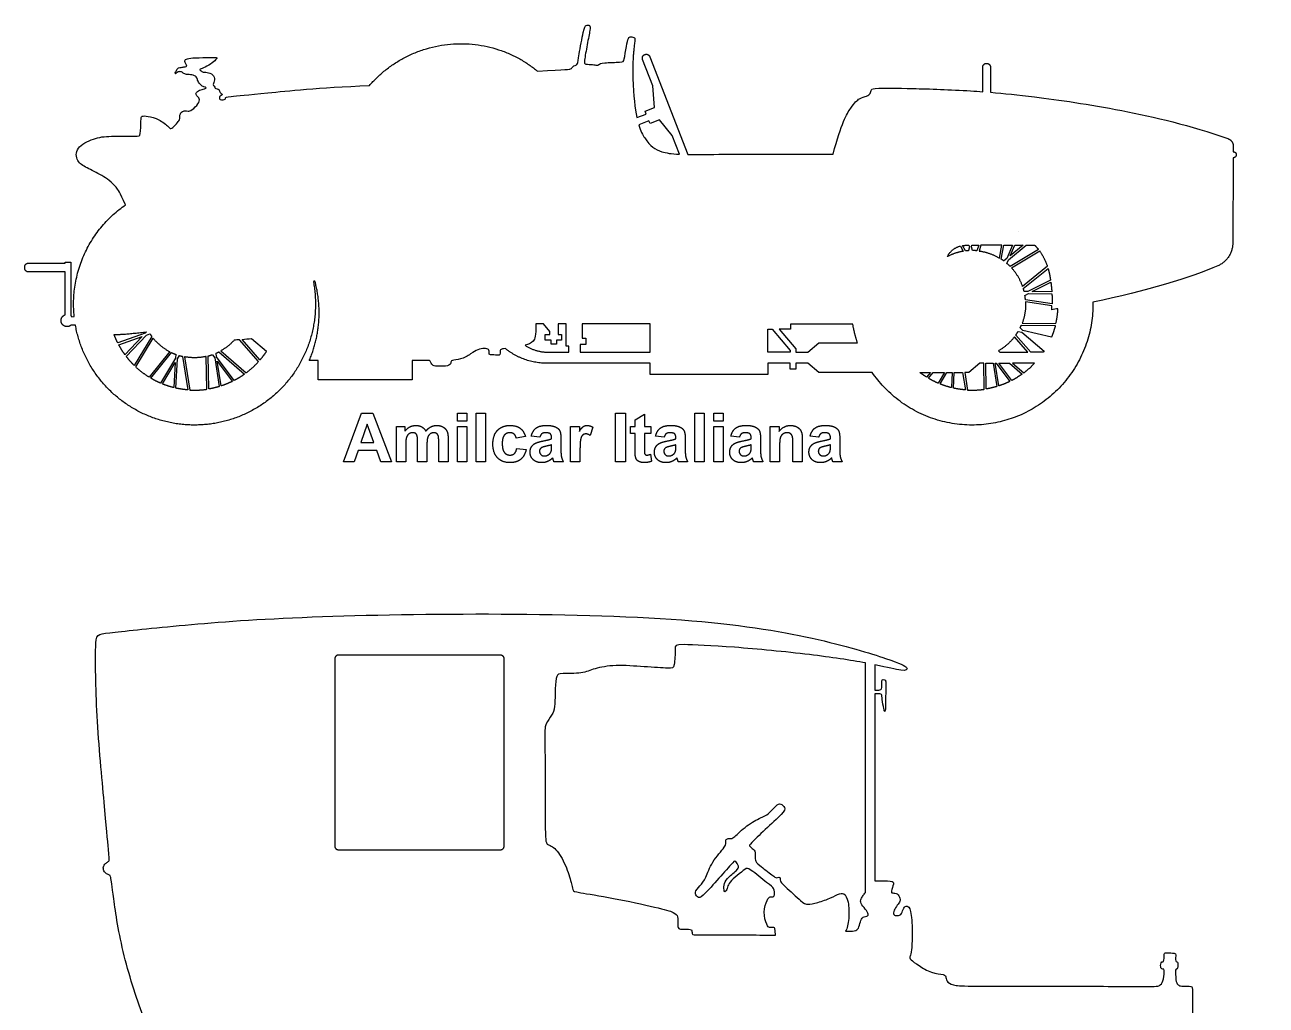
# Model space of a CAD drawing. Header units: millimetres. Extents: x -155 to 163, y -128 to 149.
# Drawn here: x -155.1 to -85.8, y 78.2 to 132.9 of the extents above; entities that cross this region are included whole.
import ezdxf

# ---------------------------------------------------------------- set-up
doc = ezdxf.new("R2010")
doc.units = ezdxf.units.MM
doc.header["$MEASUREMENT"] = 0
doc.layers.add('Layer 03', color=5, linetype='Continuous')

msp = doc.modelspace()

# ---------------------------------------------------------------- linework, layer by layer
at = {"layer": 'Layer 03'}
for p, q in [((-120.056, 129.535), (-120.629, 131.011)), ((-120.228, 131.167), (-118.109, 125.709)), ((-101.649, 129.215), (-101.649, 130.581)), ((-101.219, 130.581), (-101.219, 129.181)), ((-119.957, 128.341), (-120.056, 129.535)), ((-120.484, 128.131), (-119.957, 128.341)), ((-120.95, 127.779), (-120.438, 127.965)), ((-120.291, 127.594), (-120.843, 127.357)), ((-120.438, 127.965), (-120.484, 128.131)), ((-120.21, 127.442), (-120.291, 127.594)), ((-119.683, 127.65), (-120.21, 127.442)), ((-118.983, 126.773), (-119.683, 127.65)), ((-118.576, 125.723), (-118.983, 126.773)), ((-87.976, 126.598), (-87.959, 126.592)), ((-87.667, 126.176), (-87.669, 125.864)), ((-87.67, 125.526), (-87.697, 120.767)), ((-102.895, 120.603), (-102.732, 120.31)), ((-102.612, 120.327), (-102.779, 120.628)), ((-102.598, 120.642), (-102.424, 120.642)), ((-102.396, 120.55), (-102.436, 120.344)), ((-102.424, 120.642), (-102.396, 120.55)), ((-102.278, 120.556), (-102.262, 120.642)), ((-102.216, 120.35), (-102.278, 120.556)), ((-102.262, 120.642), (-101.867, 120.642)), ((-101.867, 120.642), (-101.971, 120.337)), ((-101.746, 120.642), (-101.855, 120.324)), ((-100.584, 120.642), (-101.746, 120.642)), ((-100.722, 119.933), (-100.584, 120.642)), ((-100.619, 119.869), (-100.469, 120.642)), ((-100.469, 120.642), (-99.992, 120.642)), ((-99.992, 120.642), (-100.31, 119.901)), ((-100.215, 119.829), (-99.219, 120.642)), ((-99.4, 120.642), (-100.118, 120.056)), ((-100.118, 120.056), (-99.867, 120.642)), ((-99.867, 120.642), (-99.4, 120.642)), ((-99.219, 120.642), (-98.743, 120.642)), ((-100.31, 119.901), (-100.473, 119.768)), ((-98.543, 120.415), (-100.121, 119.465)), ((-100.04, 119.38), (-98.471, 120.325)), ((-155.104, 119.352), (-155.104, 119.455)), ((-154.913, 119.646), (-152.849, 119.646)), ((-152.849, 119.161), (-154.913, 119.161)), ((-152.849, 119.646), (-152.849, 119.705)), ((-152.849, 119.705), (-152.542, 119.705)), ((-152.849, 116.765), (-152.849, 119.161)), ((-152.542, 119.705), (-152.542, 116.712)), ((-100.3, 119.631), (-100.215, 119.829)), ((-98.043, 119.471), (-99.424, 118.352)), ((-99.386, 118.236), (-98.006, 119.355)), ((-97.866, 118.7), (-99.129, 118.062)), ((-98.882, 118.058), (-97.848, 118.58)), ((-99.129, 118.062), (-99.339, 118.065)), ((-99.295, 117.85), (-99.102, 117.947)), ((-99.102, 117.947), (-97.787, 117.929)), ((-97.794, 118.043), (-98.882, 118.058)), ((-97.782, 117.373), (-99.265, 117.607)), ((-97.786, 117.258), (-99.257, 117.49)), ((-152.48, 116.651), (-152.347, 116.669)), ((-152.278, 116.178), (-152.517, 116.195)), ((-148.386, 115.733), (-149.92, 115.198)), ((-148.312, 115.811), (-148.386, 115.733)), ((-148.322, 115.633), (-148.123, 115.702)), ((-126.163, 116.262), (-126.585, 116.262)), ((-125.803, 115.832), (-126.163, 116.262)), ((-125.803, 115.659), (-125.803, 115.832)), ((-124.888, 116.262), (-125.345, 116.262)), ((-125.345, 116.262), (-125.345, 115.667)), ((-124.888, 115.015), (-124.888, 116.262)), ((-120.205, 116.262), (-124.008, 116.262)), ((-124.008, 116.262), (-124.008, 115.462)), ((-120.205, 114.681), (-120.205, 116.262)), ((-113.641, 114.681), (-113.641, 115.97)), ((-113.641, 115.97), (-113.406, 115.97)), ((-113.406, 115.97), (-112.393, 114.763)), ((-112.374, 115.97), (-113.007, 115.97)), ((-113.007, 115.97), (-112.087, 114.874)), ((-108.9, 116.242), (-112.374, 116.242)), ((-112.374, 116.242), (-112.374, 115.97)), ((-99.67, 115.839), (-99.46, 115.789)), ((-99.406, 115.895), (-99.565, 116.032)), ((-99.491, 116.193), (-97.597, 116.162)), ((-99.46, 115.789), (-98.23, 114.728)), ((-99.446, 116.306), (-97.569, 116.274)), ((-97.811, 115.521), (-99.406, 115.895)), ((-149.867, 115.096), (-148.555, 115.553)), ((-148.555, 115.553), (-149.514, 114.533)), ((-149.443, 114.439), (-148.322, 115.633)), ((-148.021, 115.557), (-148.995, 113.933)), ((-148.912, 113.853), (-147.946, 115.462)), ((-142.058, 114.157), (-143.119, 115.376)), ((-141.982, 114.244), (-142.98, 115.39)), ((-142.447, 115.442), (-141.619, 114.728)), ((-126.073, 115.344), (-126.073, 115.659)), ((-126.073, 115.659), (-125.803, 115.659)), ((-125.735, 115.344), (-126.073, 115.344)), ((-125.735, 115.119), (-125.735, 115.344)), ((-125.435, 115.119), (-125.735, 115.119)), ((-125.15, 115.344), (-125.435, 115.344)), ((-125.435, 115.344), (-125.435, 115.119)), ((-125.345, 115.667), (-125.15, 115.667)), ((-125.15, 115.667), (-125.15, 115.344)), ((-124.754, 115.015), (-124.888, 115.015)), ((-124.754, 114.681), (-124.754, 115.015)), ((-123.806, 115.112), (-124.12, 115.112)), ((-124.12, 115.112), (-124.12, 114.681)), ((-124.008, 115.462), (-123.806, 115.462)), ((-123.806, 115.462), (-123.806, 115.112)), ((-111.415, 114.681), (-110.798, 115.198)), ((-110.798, 115.198), (-108.638, 115.198)), ((-99.125, 114.681), (-99.872, 115.539)), ((-98.974, 114.681), (-99.803, 115.633)), ((-147.015, 114.707), (-148.166, 113.282)), ((-148.068, 113.222), (-146.91, 114.655)), ((-146.697, 114.344), (-147.528, 112.949)), ((-146.684, 114.559), (-146.697, 114.344)), ((-146.675, 112.673), (-146.583, 114.309)), ((-146.583, 114.309), (-146.476, 114.49)), ((-146.304, 114.445), (-146.006, 112.574)), ((-146.185, 114.42), (-145.891, 112.566)), ((-144.953, 112.608), (-144.986, 114.44)), ((-144.839, 112.625), (-144.873, 114.467)), ((-144.639, 114.539), (-144.51, 114.366)), ((-144.51, 114.366), (-144.25, 112.763)), ((-144.401, 114.413), (-144.434, 114.62)), ((-143.419, 113.101), (-144.401, 114.413)), ((-144.274, 114.696), (-142.843, 113.454)), ((-144.167, 114.753), (-142.75, 113.522)), ((-125.932, 114.681), (-124.754, 114.681)), ((-124.12, 114.681), (-120.205, 114.681)), ((-112.393, 114.681), (-113.641, 114.681)), ((-112.393, 114.763), (-112.393, 114.681)), ((-112.087, 114.874), (-112.087, 114.681)), ((-112.087, 114.681), (-111.415, 114.681)), ((-100.778, 114.753), (-100.694, 114.681)), ((-100.694, 114.681), (-99.125, 114.681)), ((-98.262, 114.681), (-98.974, 114.681)), ((-147.422, 112.904), (-146.71, 114.098)), ((-146.71, 114.098), (-146.789, 112.7)), ((-144.362, 114.169), (-143.524, 113.048)), ((-144.14, 112.798), (-144.362, 114.169)), ((-138.726, 114.205), (-139.234, 114.205)), ((-138.726, 113.136), (-138.726, 114.205)), ((-133.488, 114.218), (-133.488, 113.136)), ((-120.205, 114.059), (-125.959, 114.059)), ((-120.205, 113.427), (-120.205, 114.059)), ((-112.393, 114.059), (-113.641, 114.059)), ((-113.641, 114.059), (-113.641, 113.427)), ((-112.393, 113.731), (-112.393, 114.059)), ((-112.087, 113.731), (-112.393, 113.731)), ((-111.415, 114.059), (-112.087, 114.059)), ((-112.087, 114.059), (-112.087, 113.731)), ((-110.798, 113.542), (-111.415, 114.059)), ((-101.811, 114.059), (-102.428, 113.542)), ((-101.591, 114.059), (-101.811, 114.059)), ((-101.564, 112.608), (-101.591, 114.059)), ((-101.476, 114.059), (-101.071, 114.059)), ((-101.45, 112.625), (-101.476, 114.059)), ((-101.071, 114.059), (-100.861, 112.763)), ((-100.955, 114.059), (-100.891, 114.059)), ((-100.751, 112.798), (-100.955, 114.059)), ((-100.891, 114.059), (-100.135, 113.048)), ((-100.747, 114.059), (-100.151, 114.059)), ((-100.03, 113.101), (-100.747, 114.059)), ((-100.151, 114.059), (-99.454, 113.454)), ((-99.979, 114.059), (-99.361, 113.522)), ((-98.759, 114.059), (-99.979, 114.059)), ((-133.488, 113.136), (-138.726, 113.136)), ((-113.641, 113.427), (-120.205, 113.427)), ((-107.81, 113.542), (-110.798, 113.542)), ((-105.155, 113.542), (-104.567, 113.542)), ((-104.567, 113.542), (-104.778, 113.282)), ((-104.679, 113.222), (-104.42, 113.542)), ((-104.42, 113.542), (-103.786, 113.542)), ((-103.786, 113.542), (-104.139, 112.949)), ((-104.033, 112.904), (-103.653, 113.542)), ((-103.653, 113.542), (-103.353, 113.542)), ((-103.353, 113.542), (-103.4, 112.7)), ((-103.286, 112.673), (-103.237, 113.542)), ((-103.237, 113.542), (-102.771, 113.542)), ((-102.771, 113.542), (-102.617, 112.574)), ((-102.428, 113.542), (-102.657, 113.542)), ((-102.657, 113.542), (-102.502, 112.566)), ((-137.322, 108.564), (-136.322, 111.281)), ((-136.322, 111.281), (-135.683, 111.281)), ((-135.683, 111.281), (-134.639, 108.564)), ((-130.959, 111.281), (-130.436, 111.281)), ((-130.959, 110.826), (-130.959, 111.281)), ((-130.436, 111.281), (-130.436, 110.826)), ((-129.913, 111.281), (-129.39, 111.281)), ((-129.913, 108.564), (-129.913, 111.281)), ((-129.39, 111.281), (-129.39, 108.564)), ((-122.149, 111.281), (-121.592, 111.281)), ((-122.149, 108.564), (-122.149, 111.281)), ((-121.592, 111.281), (-121.592, 108.564)), ((-121.052, 110.91), (-120.529, 111.214)), ((-121.052, 110.539), (-121.052, 110.91)), ((-120.529, 111.214), (-120.529, 110.539)), ((-117.71, 111.281), (-117.187, 111.281)), ((-117.71, 108.564), (-117.71, 111.281)), ((-117.187, 111.281), (-117.187, 108.564)), ((-116.663, 111.281), (-116.14, 111.281)), ((-116.663, 110.826), (-116.663, 111.281)), ((-116.14, 111.281), (-116.14, 110.826)), ((-135.998, 110.657), (-136.35, 109.644)), ((-135.629, 109.644), (-135.998, 110.657)), ((-134.369, 108.564), (-134.369, 110.539)), ((-134.369, 110.539), (-133.896, 110.539)), ((-133.896, 110.539), (-133.896, 110.271)), ((-130.436, 110.826), (-130.959, 110.826)), ((-130.959, 110.539), (-130.436, 110.539)), ((-130.959, 108.564), (-130.959, 110.539)), ((-130.436, 110.539), (-130.436, 108.564)), ((-124.647, 108.564), (-124.647, 110.539)), ((-124.647, 110.539), (-124.157, 110.539)), ((-124.157, 110.539), (-124.157, 110.26)), ((-123.398, 110.49), (-123.558, 110.032)), ((-121.305, 110.134), (-121.305, 110.539)), ((-121.305, 110.539), (-121.052, 110.539)), ((-120.529, 110.539), (-120.174, 110.539)), ((-120.174, 110.539), (-120.174, 110.134)), ((-116.14, 110.826), (-116.663, 110.826)), ((-116.663, 110.539), (-116.14, 110.539)), ((-116.663, 108.564), (-116.663, 110.539)), ((-116.14, 110.539), (-116.14, 108.564)), ((-113.507, 108.564), (-113.507, 110.539)), ((-113.507, 110.539), (-113.018, 110.539)), ((-113.018, 110.539), (-113.018, 110.251)), ((-136.35, 109.644), (-135.629, 109.644)), ((-133.846, 109.524), (-133.846, 108.564)), ((-133.187, 108.564), (-133.187, 109.647)), ((-132.664, 109.513), (-132.664, 108.564)), ((-132.006, 108.564), (-132.006, 109.693)), ((-131.483, 109.83), (-131.483, 108.564)), ((-127.162, 109.965), (-127.685, 109.881)), ((-126.368, 109.931), (-126.841, 109.999)), ((-125.71, 109.847), (-125.71, 109.9)), ((-125.71, 109.405), (-125.71, 109.509)), ((-125.187, 109.827), (-125.187, 109.215)), ((-121.052, 110.134), (-121.305, 110.134)), ((-121.052, 109.263), (-121.052, 110.134)), ((-120.174, 110.134), (-120.529, 110.134)), ((-120.529, 110.134), (-120.529, 109.318)), ((-119.431, 109.931), (-119.904, 109.999)), ((-118.773, 109.847), (-118.773, 109.9)), ((-118.773, 109.405), (-118.773, 109.509)), ((-118.25, 109.827), (-118.25, 109.215)), ((-115.229, 109.931), (-115.701, 109.999)), ((-114.571, 109.847), (-114.571, 109.9)), ((-114.571, 109.405), (-114.571, 109.509)), ((-114.047, 109.827), (-114.047, 109.215)), ((-112.984, 109.459), (-112.984, 108.564)), ((-112.241, 108.564), (-112.241, 109.572)), ((-111.718, 109.795), (-111.718, 108.564)), ((-110.807, 109.931), (-111.279, 109.999)), ((-110.148, 109.847), (-110.148, 109.9)), ((-110.148, 109.405), (-110.148, 109.509)), ((-109.625, 109.827), (-109.625, 109.215)), ((-136.509, 109.189), (-136.726, 108.564)), ((-135.462, 109.189), (-136.509, 109.189)), ((-135.235, 108.564), (-135.462, 109.189)), ((-127.651, 109.307), (-127.128, 109.239)), ((-124.124, 109.175), (-124.124, 108.564)), ((-120.183, 108.985), (-120.14, 108.589)), ((-136.726, 108.564), (-137.322, 108.564)), ((-134.639, 108.564), (-135.235, 108.564)), ((-133.846, 108.564), (-134.369, 108.564)), ((-132.664, 108.564), (-133.187, 108.564)), ((-131.483, 108.564), (-132.006, 108.564)), ((-130.436, 108.564), (-130.959, 108.564)), ((-129.39, 108.564), (-129.913, 108.564)), ((-125.052, 108.564), (-125.575, 108.564)), ((-124.124, 108.564), (-124.647, 108.564)), ((-121.592, 108.564), (-122.149, 108.564)), ((-118.115, 108.564), (-118.638, 108.564)), ((-117.187, 108.564), (-117.71, 108.564)), ((-116.14, 108.564), (-116.663, 108.564)), ((-113.912, 108.564), (-114.436, 108.564)), ((-112.984, 108.564), (-113.507, 108.564)), ((-111.718, 108.564), (-112.241, 108.564)), ((-109.49, 108.564), (-110.013, 108.564)), ((-128.563, 97.774), (-137.598, 97.774)), ((-137.809, 97.563), (-137.809, 87.122)), ((-128.353, 87.122), (-128.353, 97.563)), ((-108.185, 84.525), (-108.185, 97.334)), ((-107.669, 97.234), (-107.669, 95.818)), ((-107.669, 95.61), (-107.669, 85.18)), ((-137.598, 86.911), (-128.563, 86.911))]:
    msp.add_line(p, q, dxfattribs=at)
for points, knots in [([(-126.484, 130.357), (-124.835, 130.453), (-124.607, 130.453), (-124.528, 130.624), (-124.391, 130.692), (-124.254, 130.715), (-124.22, 131.125), (-123.903, 132.756), (-123.805, 132.951), (-123.555, 132.937), (-123.541, 132.742), (-123.722, 131.865), (-123.903, 130.82), (-123.861, 130.737), (-123.387, 130.737), (-123.183, 130.672), (-123.09, 130.719), (-122.914, 130.84), (-121.723, 130.859), (-121.667, 130.896), (-121.528, 131.817), (-121.425, 132.254), (-121.304, 132.291), (-121.056, 132.238), (-121.045, 132.161), (-121.066, 132.011)], [8255.613252, 8255.613252, 8255.613252, 8255.613252, 8258.438534, 8261.263815, 8264.089097, 8266.914379, 8269.73966, 8272.564942, 8275.390224, 8278.215505, 8281.040787, 8283.866069, 8286.691351, 8289.516632, 8292.341914, 8295.167196, 8297.992477, 8300.817759, 8303.643041, 8306.468322, 8309.293604, 8312.118886, 8314.944167, 8317.769449, 8320.19316, 8320.19316, 8320.19316, 8320.19316]), ([(-149.494, 122.895), (-149.796, 123.609), (-150.129, 124.077), (-150.796, 124.57), (-151.691, 124.973), (-152.221, 125.301), (-152.309, 126.095), (-151.238, 126.65), (-150.394, 126.747), (-148.744, 126.72), (-148.646, 126.727), (-148.623, 127.699), (-148.608, 127.874), (-148.266, 127.859), (-147.621, 127.714), (-147.005, 127.198), (-146.952, 127.099), (-146.618, 127.449), (-146.451, 127.646), (-146.444, 127.806), (-146.482, 127.889), (-146.373, 128.082), (-146.143, 128.183), (-146.013, 128.1), (-145.788, 128.159), (-145.387, 128.555), (-145.333, 128.833), (-145.511, 128.992), (-145.599, 129.128), (-145.363, 129.312), (-145.05, 129.371), (-144.943, 129.442), (-145.121, 129.483), (-145.277, 129.573), (-145.467, 129.803), (-145.484, 129.998), (-145.673, 130.158), (-146.04, 130.164), (-146.241, 130.211), (-146.341, 130.341), (-146.554, 130.335), (-146.672, 130.234), (-146.684, 130.181), (-146.725, 130.282), (-146.66, 130.359), (-146.637, 130.453), (-146.542, 130.548), (-146.377, 130.577), (-146.276, 130.577), (-146.17, 130.613), (-146.028, 130.613), (-146.123, 130.76), (-146.199, 130.938), (-146.081, 131.074), (-145.65, 131.109), (-144.686, 131.121), (-144.355, 131.145), (-144.415, 131.015), (-144.722, 130.755), (-145.171, 130.512), (-145.39, 130.471), (-145.26, 130.376), (-145.183, 130.294), (-144.952, 130.311), (-144.586, 130.199), (-144.485, 129.874), (-144.633, 129.569), (-144.524, 129.54), (-144.495, 129.403), (-144.381, 129.368), (-144.243, 129.34), (-144.238, 129.139), (-144.06, 129.082), (-144.072, 129.03), (-144.238, 128.979), (-144.243, 128.864), (-144.238, 128.773), (-144.026, 128.761), (-143.917, 128.778), (-143.905, 128.887), (-143.882, 128.922), (-142.052, 129.091), (-138.8, 129.438), (-135.879, 129.555)], [7990.921398, 7990.921398, 7990.921398, 7990.921398, 7992.078432, 7994.687285, 7997.296138, 7999.904991, 8002.513844, 8005.122697, 8007.73155, 8010.340403, 8012.949256, 8015.558109, 8018.166962, 8020.775815, 8023.384668, 8025.993521, 8028.602374, 8031.211227, 8033.82008, 8036.428933, 8039.037786, 8041.646639, 8044.255492, 8046.864345, 8049.473198, 8052.082052, 8054.690905, 8057.299758, 8059.908611, 8062.517464, 8065.126317, 8067.73517, 8070.344023, 8072.952876, 8075.561729, 8078.170582, 8080.779435, 8083.388288, 8085.997141, 8088.605994, 8091.214847, 8093.8237, 8096.432553, 8099.041406, 8101.650259, 8104.259112, 8106.867965, 8109.476818, 8112.085671, 8114.694524, 8117.303377, 8119.912231, 8122.521084, 8125.129937, 8127.73879, 8130.347643, 8132.956496, 8135.565349, 8138.174202, 8140.783055, 8143.391908, 8146.000761, 8148.609614, 8151.218467, 8153.82732, 8156.436173, 8159.045026, 8161.653879, 8164.262732, 8166.871585, 8169.480438, 8172.089291, 8174.698144, 8177.306997, 8179.91585, 8182.524703, 8185.133556, 8187.742409, 8190.351263, 8192.960116, 8195.568969, 8198.177822, 8200.786674, 8200.786674, 8200.786674, 8200.786674]), ([(-109.998, 125.731), (-109.531, 127.472), (-108.94, 128.466), (-108.524, 128.882), (-108.093, 128.951), (-107.899, 129.104), (-107.885, 129.354), (-107.732, 129.423), (-105.817, 129.41), (-103.21, 129.321), (-101.873, 129.231), (-101.649, 129.215)], [7235.508352, 7235.508352, 7235.508352, 7235.508352, 7247.30592, 7259.103495, 7270.901069, 7282.698644, 7294.496218, 7306.293793, 7318.091367, 7329.888941, 7332.25933, 7332.25933, 7332.25933, 7332.25933]), ([(-101.219, 129.181), (-100.464, 129.119), (-98.518, 128.917), (-94.056, 128.275), (-90.072, 127.342), (-87.976, 126.598)], [7350.339173, 7350.339173, 7350.339173, 7350.339173, 7358.255121, 7370.052695, 7381.850269, 7381.850269, 7381.850269, 7381.850269]), ([(-120.843, 127.357), (-120.741, 127.022), (-120.318, 126.228), (-119.725, 125.859), (-119.041, 125.744), (-118.576, 125.723)], [372.339212, 372.339212, 372.339212, 372.339212, 378.290441, 394.351132, 405.243231, 405.243231, 405.243231, 405.243231]), ([(-118.109, 125.709), (-118.004, 125.708), (-116.958, 125.702), (-115.194, 125.754), (-112.705, 125.731)], [7203.281662, 7203.281662, 7203.281662, 7203.281662, 7205.227675, 7221.288365, 7221.288365, 7221.288365, 7221.288365]), ([(-126.585, 116.262), (-126.585, 115.584), (-126.678, 115.238), (-127.002, 115.114), (-127.19, 115.065)], [283.801199, 283.801199, 283.801199, 283.801199, 286.035243, 288.23856, 288.23856, 288.23856, 288.23856]), ([(-128.296, 114.888), (-128.36, 114.879), (-128.581, 114.841), (-128.572, 114.744), (-128.572, 114.504), (-128.669, 114.521), (-129.205, 114.521), (-129.197, 114.616), (-129.175, 114.864), (-129.453, 114.888), (-129.813, 114.857), (-130.188, 114.594), (-130.803, 114.239), (-131.334, 114.239), (-131.307, 114.084), (-131.442, 113.892), (-132.071, 113.892), (-132.335, 113.892), (-132.471, 114.129), (-132.471, 114.239), (-132.707, 114.218), (-133.488, 114.218)], [7670.385892, 7670.385892, 7670.385892, 7670.385892, 7671.130223, 7673.364266, 7675.59831, 7677.832354, 7680.066397, 7682.300441, 7684.534485, 7686.768528, 7689.002572, 7691.236615, 7693.470659, 7695.704703, 7697.938746, 7700.17279, 7702.406833, 7704.640877, 7706.874921, 7709.108964, 7711.343008, 7711.343008, 7711.343008, 7711.343008]), ([(-147.845, 69.726), (-147.977, 69.85), (-147.817, 70.066), (-147.61, 70.366), (-147.582, 70.601), (-147.92, 70.62), (-148.503, 70.469), (-149.235, 70.423), (-150.231, 70.61), (-150.315, 70.535), (-150.569, 69.975), (-150.757, 69.543), (-150.841, 69.543), (-151.273, 69.665), (-151.235, 69.834), (-150.85, 70.745), (-150.059, 72.091), (-148.887, 73.301), (-147.111, 74.523), (-147.058, 74.643), (-147.376, 75.226), (-148.555, 77.544), (-149.804, 81.59), (-150.229, 84.873), (-150.317, 85.513), (-150.437, 85.513), (-150.637, 85.609), (-150.749, 85.857), (-150.693, 86.073), (-150.517, 86.209), (-150.373, 86.282), (-150.413, 86.578), (-150.626, 89.076), (-151.15, 94.559), (-151.179, 98.941), (-151.021, 98.941), (-146.889, 99.415), (-140.391, 99.93), (-129.324, 100.148), (-117.67, 99.886), (-110.724, 98.747), (-106.494, 97.431), (-105.715, 97.05), (-106.014, 96.821), (-106.943, 97.085), (-107.669, 97.234)], [4801.240116, 4801.240116, 4801.240116, 4801.240116, 4804.139619, 4807.039121, 4809.938624, 4812.838127, 4815.737629, 4818.637132, 4821.536635, 4824.436137, 4827.33564, 4830.235143, 4833.134645, 4836.034148, 4838.93365, 4841.833153, 4844.732656, 4847.632158, 4850.531661, 4853.431164, 4856.330666, 4859.230169, 4862.129672, 4865.029174, 4867.928677, 4870.82818, 4873.727682, 4876.627185, 4879.526687, 4882.42619, 4885.325693, 4888.225195, 4891.124698, 4894.024201, 4896.923703, 4899.823206, 4902.722709, 4905.622211, 4908.521714, 4911.421216, 4914.320719, 4917.220222, 4920.119724, 4923.019227, 4925.666008, 4925.666008, 4925.666008, 4925.666008]), ([(-108.185, 97.334), (-109.012, 97.487), (-111.323, 97.836), (-115.75, 98.256), (-118.833, 98.403), (-118.796, 98.274), (-118.851, 97.045), (-119.016, 97.027), (-120.521, 97.119), (-122.182, 97.247), (-123.393, 97.027), (-123.943, 96.733), (-125.264, 96.752), (-125.43, 96.697), (-125.521, 95.963), (-125.511, 94.788), (-125.669, 94.456), (-126.064, 93.919), (-126.096, 93.539), (-126.051, 90.822), (-126.084, 87.258), (-125.943, 87.23), (-125.404, 86.975), (-124.837, 85.898), (-124.558, 84.881), (-124.531, 84.622), (-124.394, 84.554), (-122.365, 84.241), (-119.648, 83.659), (-118.821, 83.411), (-118.643, 83.21), (-118.679, 82.749), (-118.643, 82.477), (-118.407, 82.477), (-117.904, 82.477), (-117.867, 82.433), (-117.881, 82.159), (-117.734, 82.174), (-115.985, 82.168), (-113.805, 82.151), (-113.217, 82.146)], [2207.531398, 2207.531398, 2207.531398, 2207.531398, 2210.10544, 2213.004942, 2215.904445, 2218.803947, 2221.70345, 2224.602953, 2227.502455, 2230.401958, 2233.301461, 2236.200963, 2239.100466, 2241.999969, 2244.899471, 2247.798974, 2250.698476, 2253.597979, 2256.497482, 2259.396984, 2262.296487, 2265.19599, 2268.095492, 2270.994995, 2273.894498, 2276.794, 2279.693503, 2282.593005, 2285.492508, 2288.392011, 2291.291513, 2294.191016, 2297.090519, 2299.990021, 2302.889524, 2305.789027, 2308.688529, 2311.588032, 2314.487535, 2315.542781, 2315.542781, 2315.542781, 2315.542781]), ([(-109.302, 82.361), (-109.28, 82.363), (-109.153, 82.368), (-108.761, 82.368), (-108.576, 82.492), (-108.476, 82.9), (-108.368, 83.193), (-108.006, 83.186), (-108.044, 83.425), (-108.362, 83.774), (-108.518, 84.063), (-108.369, 84.275), (-108.29, 84.41), (-108.223, 84.5), (-108.185, 84.525)], [2410.49126, 2410.49126, 2410.49126, 2410.49126, 2411.188124, 2414.087627, 2416.98713, 2419.886632, 2422.786135, 2425.685637, 2428.58514, 2431.484643, 2434.384145, 2437.283648, 2440.183151, 2442.017786, 2442.017786, 2442.017786, 2442.017786]), ([(-107.669, 85.18), (-107.633, 85.183), (-107.413, 85.188), (-106.646, 85.181), (-106.592, 85.046), (-106.785, 84.543), (-106.718, 84.489), (-106.381, 84.502), (-106.259, 84.178), (-106.247, 83.996), (-106.48, 83.763), (-106.642, 83.446), (-106.629, 83.232), (-106.325, 83.245), (-106.182, 83.29), (-106.059, 83.711), (-105.884, 83.809), (-105.651, 83.647), (-105.56, 82.367), (-105.617, 81.193), (-105.714, 80.962), (-105.739, 80.804), (-105.24, 80.464), (-104.523, 80.014), (-103.739, 79.958), (-103.702, 79.809), (-103.665, 79.498), (-103.18, 79.312), (-102.409, 79.299), (-95.976, 79.315), (-92.078, 79.25), (-91.708, 79.316), (-91.537, 79.672), (-91.51, 80.266), (-91.576, 80.253), (-91.735, 80.253), (-91.722, 80.662), (-91.576, 80.662), (-91.524, 80.688), (-91.537, 81.163), (-91.431, 81.163), (-90.877, 81.15), (-90.877, 81.084), (-90.892, 80.732), (-90.868, 80.661), (-90.761, 80.655), (-90.761, 80.56), (-90.761, 80.27), (-90.827, 80.246), (-90.898, 80.252), (-90.886, 79.95), (-90.874, 79.523), (-90.714, 79.315), (-90.53, 79.304), (-89.944, 79.295), (-89.944, 79.226), (-89.944, 77.086), (-89.943, 75.324), (-89.886, 75.29), (-89.656, 75.29), (-89.587, 75.485), (-89.3, 75.623), (-88.749, 75.761), (-88.554, 76.059), (-88.462, 76.163), (-88.072, 76.174), (-88.06, 75.967), (-88.066, 75.301), (-88.02, 75.209), (-87.044, 75.255), (-87.078, 75.186), (-87.078, 74.968), (-87.205, 74.899), (-87.101, 74.762), (-86.319, 73.841), (-85.907, 73.229), (-85.832, 73.029), (-85.832, 72.817), (-85.982, 72.88), (-86.893, 73.466), (-87.518, 73.753), (-87.93, 73.828), (-88.092, 73.791), (-88.092, 73.604), (-88.082, 72.192)], [4972.027789, 4972.027789, 4972.027789, 4972.027789, 4972.705688, 4975.60519, 4978.504693, 4981.404196, 4984.303698, 4987.203201, 4990.102704, 4993.002206, 4995.901709, 4998.801212, 5001.700714, 5004.600217, 5007.499719, 5010.399222, 5013.298725, 5016.198227, 5019.09773, 5021.997233, 5024.896735, 5027.796238, 5030.695741, 5033.595243, 5036.494746, 5039.394248, 5042.293751, 5045.193254, 5048.092756, 5050.992259, 5053.891762, 5056.791264, 5059.690767, 5062.59027, 5065.489772, 5068.389275, 5071.288778, 5074.18828, 5077.087783, 5079.987285, 5082.886788, 5085.786291, 5088.685793, 5091.585296, 5094.484799, 5097.384301, 5100.283804, 5103.183307, 5106.082809, 5108.982312, 5111.881814, 5114.781317, 5117.68082, 5120.580322, 5123.479825, 5126.379328, 5129.27883, 5132.178333, 5135.077836, 5137.977338, 5140.876841, 5143.776344, 5146.675846, 5149.575349, 5152.474851, 5155.374354, 5158.273857, 5161.173359, 5164.072862, 5166.972365, 5169.871867, 5172.77137, 5175.670873, 5178.570375, 5181.469878, 5184.369381, 5187.268883, 5190.168386, 5193.067888, 5195.967391, 5198.866894, 5201.766396, 5204.665899, 5207.565402, 5207.565402, 5207.565402, 5207.565402])]:
    msp.add_open_spline(points, degree=3, knots=knots, dxfattribs=at)
for points, weights in [([(-135.879, 129.555), (-131.573, 134.542), (-126.484, 130.357)], [1, 0.715508210892, 1]), ([(-121.066, 132.011), (-121.211, 130.99), (-121.173, 129.959)], [1, 0.996006801978, 1]), ([(-87.959, 126.592), (-87.665, 126.487), (-87.667, 126.176)], [1, 0.815242164029, 1]), ([(-112.705, 125.731), (-111.351, 125.718), (-109.998, 125.731)], [1, 0.999955503148, 1]), ([(-152.347, 116.669), (-152.753, 120.622), (-149.494, 122.895)], [1, 0.861692327035, 1]), ([(-99.664, 121.407), (-99.664, 121.406), (-99.663, 121.406)], [1, 0.999999989295, 1]), ([(-99.663, 121.406), (-99.664, 121.406), (-99.664, 121.407)], [1, 0.999999989295, 1]), ([(-103.627, 120.011), (-103.393, 120.471), (-102.895, 120.603)], [1, 0.913273317036, 1]), ([(-102.779, 120.628), (-102.689, 120.642), (-102.598, 120.642)], [1, 0.996896684948, 1]), ([(-98.743, 120.642), (-98.639, 120.532), (-98.543, 120.415)], [1, 0.999503381217, 1]), ([(-87.697, 120.767), (-87.702, 119.866), (-88.525, 119.5)], [1, 0.839881435147, 1]), ([(-102.732, 120.31), (-103.204, 120.232), (-103.627, 120.011)], [1, 0.987490577797, 1]), ([(-102.436, 120.344), (-102.524, 120.338), (-102.612, 120.327)], [1, 0.999558916588, 1]), ([(-101.971, 120.337), (-102.093, 120.349), (-102.216, 120.35)], [1, 0.999162566587, 1]), ([(-101.855, 120.324), (-101.248, 120.245), (-100.722, 119.933)], [1, 0.979709203912, 1]), ([(-100.473, 119.768), (-100.544, 119.821), (-100.619, 119.869)], [1, 0.999558916588, 1]), ([(-98.471, 120.325), (-98.198, 119.928), (-98.043, 119.471)], [1, 0.990519629728, 1]), ([(-155.104, 119.455), (-155.104, 119.646), (-154.913, 119.646)], [1, 0.707106781187, 1]), ([(-154.913, 119.161), (-155.104, 119.161), (-155.104, 119.352)], [1, 0.707106781187, 1]), ([(-100.121, 119.465), (-100.207, 119.552), (-100.3, 119.631)], [1, 0.999162566587, 1]), ([(-99.424, 118.352), (-99.627, 118.929), (-100.04, 119.38)], [1, 0.979709203912, 1]), ([(-98.006, 119.355), (-97.965, 119.217), (-97.935, 119.075)], [1, 0.999135948743, 1]), ([(-139.234, 114.205), (-138.308, 116.35), (-138.906, 118.609)], [1, 0.944961834556, 1]), ([(-97.935, 119.075), (-97.896, 118.889), (-97.866, 118.7)], [1, 0.999653953993, 1]), ([(-97.848, 118.58), (-97.811, 118.312), (-97.794, 118.043)], [1, 0.9993070863, 1]), ([(-99.339, 118.065), (-99.36, 118.152), (-99.386, 118.236)], [1, 0.999558916588, 1]), ([(-99.265, 117.607), (-99.275, 117.729), (-99.295, 117.85)], [1, 0.999162566587, 1]), ([(-97.787, 117.929), (-97.774, 117.651), (-97.782, 117.373)], [1, 0.999266406133, 1]), ([(-99.257, 117.49), (-99.231, 116.879), (-99.446, 116.306)], [1, 0.979709203912, 1]), ([(-97.798, 117.047), (-97.79, 117.153), (-97.786, 117.258)], [1, 0.999893666557, 1]), ([(-97.569, 116.274), (-97.474, 116.685), (-97.452, 117.105)], [1, 0.996171624832, 1]), ([(-152.542, 116.712), (-152.507, 116.685), (-152.48, 116.651)], [1, 0.991626449238, 1]), ([(-148.123, 115.702), (-148.074, 115.628), (-148.021, 115.557)], [1, 0.999558916588, 1]), ([(-108.638, 115.198), (-108.811, 115.71), (-108.9, 116.242)], [1, 0.996815074158, 1]), ([(-99.803, 115.633), (-99.732, 115.733), (-99.67, 115.839)], [1, 0.999162566587, 1]), ([(-99.565, 116.032), (-99.526, 116.112), (-99.491, 116.193)], [1, 0.999558916588, 1]), ([(-97.597, 116.162), (-97.681, 115.834), (-97.811, 115.521)], [1, 0.997517402314, 1]), ([(-149.92, 115.198), (-150.033, 115.422), (-150.122, 115.657)], [1, 0.998634079152, 1]), ([(-149.514, 114.533), (-149.71, 114.802), (-149.867, 115.096)], [1, 0.997600967216, 1]), ([(-147.946, 115.462), (-147.557, 114.989), (-147.015, 114.707)], [1, 0.979709203912, 1]), ([(-143.427, 115.341), (-143.75, 114.988), (-144.167, 114.753)], [1, 0.987462738828, 1]), ([(-127.19, 115.065), (-126.62, 114.681), (-125.932, 114.681)], [1, 0.956540661014, 1]), ([(-99.872, 115.539), (-100.245, 115.054), (-100.778, 114.753)], [1, 0.979709203912, 1]), ([(-148.995, 113.933), (-149.237, 114.17), (-149.443, 114.439)], [1, 0.997517402314, 1]), ([(-146.91, 114.655), (-146.799, 114.602), (-146.684, 114.559)], [1, 0.999162566587, 1]), ([(-146.476, 114.49), (-146.39, 114.465), (-146.304, 114.445)], [1, 0.999558916588, 1]), ([(-144.986, 114.44), (-145.584, 114.307), (-146.185, 114.42)], [1, 0.979709203912, 1]), ([(-144.873, 114.467), (-144.754, 114.498), (-144.639, 114.539)], [1, 0.999162566587, 1]), ([(-144.434, 114.62), (-144.353, 114.656), (-144.274, 114.696)], [1, 0.999558916588, 1]), ([(-141.619, 114.728), (-141.785, 114.475), (-141.982, 114.244)], [1, 0.998014018127, 1]), ([(-125.959, 114.059), (-127.274, 114.059), (-128.296, 114.888)], [1, 0.942473117977, 1]), ([(-98.23, 114.728), (-98.246, 114.704), (-98.262, 114.681)], [1, 0.999982700723, 1]), ([(-148.166, 113.282), (-148.567, 113.53), (-148.912, 113.853)], [1, 0.995206634583, 1]), ([(-142.75, 113.522), (-142.372, 113.806), (-142.058, 114.157)], [1, 0.995206634583, 1]), ([(-99.361, 113.522), (-99.037, 113.765), (-98.759, 114.059)], [1, 0.99646857732, 1]), ([(-147.528, 112.949), (-147.807, 113.068), (-148.068, 113.222)], [1, 0.998014018127, 1]), ([(-143.524, 113.048), (-143.823, 112.901), (-144.14, 112.798)], [1, 0.997600967216, 1]), ([(-142.843, 113.454), (-143.119, 113.257), (-143.419, 113.101)], [1, 0.997517402314, 1]), ([(-104.778, 113.282), (-104.972, 113.403), (-105.155, 113.542)], [1, 0.998859459114, 1]), ([(-104.139, 112.949), (-104.418, 113.068), (-104.679, 113.222)], [1, 0.998014018127, 1]), ([(-100.135, 113.048), (-100.434, 112.901), (-100.751, 112.798)], [1, 0.997600967216, 1]), ([(-99.454, 113.454), (-99.73, 113.257), (-100.03, 113.101)], [1, 0.997517402314, 1]), ([(-146.789, 112.7), (-147.112, 112.78), (-147.422, 112.904)], [1, 0.997600967216, 1]), ([(-146.006, 112.574), (-146.344, 112.6), (-146.675, 112.673)], [1, 0.997517402314, 1]), ([(-145.891, 112.566), (-145.42, 112.541), (-144.953, 112.608)], [1, 0.995206634583, 1]), ([(-144.25, 112.763), (-144.54, 112.676), (-144.839, 112.625)], [1, 0.998014018127, 1]), ([(-103.4, 112.7), (-103.724, 112.78), (-104.033, 112.904)], [1, 0.997600967216, 1]), ([(-102.617, 112.574), (-102.955, 112.6), (-103.286, 112.673)], [1, 0.997517402314, 1]), ([(-102.502, 112.566), (-102.031, 112.541), (-101.564, 112.608)], [1, 0.995206634583, 1]), ([(-100.861, 112.763), (-101.151, 112.676), (-101.45, 112.625)], [1, 0.998014018127, 1]), ([(-137.598, 97.774), (-137.809, 97.774), (-137.809, 97.563)], [1, 0.707106781186, 1]), ([(-128.353, 97.563), (-128.353, 97.774), (-128.563, 97.774)], [1, 0.707106781187, 1]), ([(-137.809, 87.122), (-137.809, 86.911), (-137.598, 86.911)], [1, 0.707106781187, 1]), ([(-128.563, 86.911), (-128.353, 86.911), (-128.353, 87.122)], [1, 0.707106781186, 1])]:
    msp.add_rational_spline(points, weights, degree=2, dxfattribs=at)
for points, weights, knots in [([(-120.629, 131.011), (-120.661, 131.094), (-120.625, 131.176), (-120.589, 131.257), (-120.506, 131.289), (-120.423, 131.322), (-120.342, 131.286), (-120.26, 131.25), (-120.228, 131.167)], [1, 0.923879499791, 1, 0.923879499791, 1, 0.923879499791, 1, 0.923879499791, 1], [7168.98532, 7168.98532, 7168.98532, 7169.87246, 7169.87246, 7170.7596, 7170.7596, 7171.64674, 7171.64674, 7172.533879, 7172.533879, 7172.533879]), ([(-101.649, 130.581), (-101.649, 130.796), (-101.434, 130.796), (-101.219, 130.796), (-101.219, 130.581)], [1, 0.707106781187, 1, 0.707106781187, 1], [7339.43714, 7339.43714, 7339.43714, 7341.211419, 7341.211419, 7342.985698, 7342.985698, 7342.985698]), ([(-87.669, 125.864), (-87.5, 125.863), (-87.501, 125.694), (-87.502, 125.526), (-87.67, 125.526)], [1, 0.707106781186, 1, 0.707106781186, 1], [7386.364266, 7386.364266, 7386.364266, 7387.758027, 7387.758027, 7389.151787, 7389.151787, 7389.151787]), ([(-138.998, 118.588), (-138.488, 115.832), (-140.08, 113.526), (-141.672, 111.22), (-144.429, 110.72), (-147.186, 110.219), (-149.487, 111.819), (-151.787, 113.419), (-152.278, 116.178)], [1, 0.923542386341, 1, 0.923542386341, 1, 0.923542386341, 1, 0.923542386341, 1], [7777.218037, 7777.218037, 7777.218037, 7805.117367, 7805.117367, 7833.016697, 7833.016697, 7860.916027, 7860.916027, 7888.815357, 7888.815357, 7888.815357]), ([(-138.906, 118.609), (-138.917, 118.653), (-138.962, 118.643), (-139.007, 118.633), (-138.998, 118.588)], [1, 0.720377621556, 1, 0.720377621556, 1], [7776.4515874, 7776.4515874, 7776.4515874, 7776.8348123, 7776.8348123, 7777.2180371, 7777.2180371, 7777.2180371]), ([(-95.498, 117.473), (-95.413, 112.457), (-100.192, 110.931), (-104.972, 109.405), (-107.81, 113.542)], [1, 0.802528591057, 1, 0.802528591057, 1], [7460.070557, 7460.070557, 7460.070557, 7505.386322, 7505.386322, 7550.702088, 7550.702088, 7550.702088]), ([(-152.517, 116.195), (-152.636, 116.084), (-152.796, 116.108), (-152.957, 116.132), (-153.038, 116.273), (-153.12, 116.413), (-153.062, 116.564), (-153.004, 116.716), (-152.849, 116.765)], [1, 0.901580656592, 1, 0.901580656592, 1, 0.901580656592, 1, 0.901580656592, 1], [7890.07219, 7890.07219, 7890.07219, 7891.660963, 7891.660963, 7893.249736, 7893.249736, 7894.83851, 7894.83851, 7896.427283, 7896.427283, 7896.427283])]:
    msp.add_rational_spline(points, weights, degree=2, knots=knots, dxfattribs=at)
for points, degree in [([(-121.173, 129.959), (-121.135, 128.96), (-121.054, 128.273), (-120.95, 127.779)], 3), ([(-88.525, 119.5), (-90, 118.854), (-92.539, 118.083), (-95.498, 117.473)], 3), ([(-97.452, 117.105), (-97.567, 117.086), (-97.682, 117.066), (-97.798, 117.047)], 3), ([(-150.122, 115.657), (-149.441, 115.676), (-148.312, 115.811)], 2), ([(-143.119, 115.376), (-143.223, 115.364), (-143.326, 115.353), (-143.427, 115.341)], 3), ([(-142.98, 115.39), (-142.805, 115.409), (-142.627, 115.426), (-142.447, 115.442)], 3), ([(-133.896, 110.271), (-133.638, 110.589), (-133.282, 110.589)], 2), ([(-133.455, 110.184), (-133.574, 110.184), (-133.669, 110.119)], 2), ([(-133.299, 110.143), (-133.357, 110.184), (-133.455, 110.184)], 2), ([(-133.215, 110.019), (-133.242, 110.103), (-133.299, 110.143)], 2), ([(-133.282, 110.589), (-133.093, 110.589), (-132.954, 110.51)], 2), ([(-132.954, 110.51), (-132.815, 110.431), (-132.726, 110.271)], 2), ([(-132.726, 110.271), (-132.596, 110.431), (-132.446, 110.51)], 2), ([(-132.28, 110.184), (-132.388, 110.184), (-132.484, 110.117)], 2), ([(-132.446, 110.51), (-132.296, 110.589), (-132.126, 110.589)], 2), ([(-132.059, 110.073), (-132.131, 110.184), (-132.28, 110.184)], 2), ([(-132.126, 110.589), (-131.91, 110.589), (-131.76, 110.501)], 2), ([(-131.76, 110.501), (-131.61, 110.412), (-131.536, 110.241)], 2), ([(-131.536, 110.241), (-131.483, 110.114), (-131.483, 109.83)], 2), ([(-128.985, 109.55), (-128.985, 110.041), (-128.728, 110.315)], 2), ([(-128.728, 110.315), (-128.472, 110.589), (-128.034, 110.589)], 2), ([(-128.038, 110.184), (-128.231, 110.184), (-128.346, 110.047)], 2), ([(-127.802, 110.108), (-127.893, 110.184), (-128.038, 110.184)], 2), ([(-128.034, 110.589), (-127.677, 110.589), (-127.465, 110.435)], 2), ([(-127.465, 110.435), (-127.254, 110.281), (-127.162, 109.965)], 2), ([(-126.841, 109.999), (-126.763, 110.3), (-126.571, 110.445)], 2), ([(-126.571, 110.445), (-126.38, 110.589), (-126.002, 110.589)], 2), ([(-126.045, 110.184), (-126.176, 110.184), (-126.249, 110.128)], 2), ([(-125.78, 110.119), (-125.85, 110.184), (-126.045, 110.184)], 2), ([(-126.002, 110.589), (-125.659, 110.589), (-125.492, 110.506)], 2), ([(-125.492, 110.506), (-125.324, 110.424), (-125.255, 110.296)], 2), ([(-125.255, 110.296), (-125.187, 110.168), (-125.187, 109.827)], 2), ([(-124.157, 110.26), (-124.038, 110.458), (-123.943, 110.524)], 2), ([(-123.943, 110.524), (-123.848, 110.589), (-123.727, 110.589)], 2), ([(-123.727, 110.589), (-123.556, 110.589), (-123.398, 110.49)], 2), ([(-119.904, 109.999), (-119.826, 110.3), (-119.634, 110.445)], 2), ([(-119.634, 110.445), (-119.443, 110.589), (-119.065, 110.589)], 2), ([(-119.108, 110.184), (-119.239, 110.184), (-119.312, 110.128)], 2), ([(-118.843, 110.119), (-118.913, 110.184), (-119.108, 110.184)], 2), ([(-119.065, 110.589), (-118.722, 110.589), (-118.555, 110.506)], 2), ([(-118.555, 110.506), (-118.387, 110.424), (-118.318, 110.296)], 2), ([(-118.318, 110.296), (-118.25, 110.168), (-118.25, 109.827)], 2), ([(-115.701, 109.999), (-115.623, 110.3), (-115.431, 110.445)], 2), ([(-115.431, 110.445), (-115.24, 110.589), (-114.862, 110.589)], 2), ([(-114.905, 110.184), (-115.036, 110.184), (-115.11, 110.128)], 2), ([(-114.641, 110.119), (-114.711, 110.184), (-114.905, 110.184)], 2), ([(-114.862, 110.589), (-114.52, 110.589), (-114.352, 110.506)], 2), ([(-114.352, 110.506), (-114.184, 110.424), (-114.116, 110.296)], 2), ([(-114.116, 110.296), (-114.047, 110.168), (-114.047, 109.827)], 2), ([(-113.018, 110.251), (-112.762, 110.589), (-112.374, 110.589)], 2), ([(-112.56, 110.184), (-112.693, 110.184), (-112.799, 110.11)], 2), ([(-112.381, 110.132), (-112.455, 110.184), (-112.56, 110.184)], 2), ([(-112.374, 110.589), (-112.203, 110.589), (-112.062, 110.527)], 2), ([(-112.062, 110.527), (-111.92, 110.464), (-111.848, 110.368)], 2), ([(-111.848, 110.368), (-111.775, 110.271), (-111.747, 110.147)], 2), ([(-111.747, 110.147), (-111.718, 110.024), (-111.718, 109.795)], 2), ([(-111.279, 109.999), (-111.201, 110.3), (-111.009, 110.445)], 2), ([(-111.009, 110.445), (-110.818, 110.589), (-110.44, 110.589)], 2), ([(-110.483, 110.184), (-110.614, 110.184), (-110.688, 110.128)], 2), ([(-110.218, 110.119), (-110.288, 110.184), (-110.483, 110.184)], 2), ([(-110.44, 110.589), (-110.098, 110.589), (-109.93, 110.506)], 2), ([(-109.93, 110.506), (-109.762, 110.424), (-109.694, 110.296)], 2), ([(-109.694, 110.296), (-109.625, 110.168), (-109.625, 109.827)], 2), ([(-133.805, 109.931), (-133.846, 109.809), (-133.846, 109.524)], 2), ([(-133.669, 110.119), (-133.764, 110.054), (-133.805, 109.931)], 2), ([(-133.187, 109.647), (-133.187, 109.935), (-133.215, 110.019)], 2), ([(-132.622, 109.921), (-132.664, 109.792), (-132.664, 109.513)], 2), ([(-132.484, 110.117), (-132.579, 110.05), (-132.622, 109.921)], 2), ([(-132.006, 109.693), (-132.006, 109.987), (-132.059, 110.073)], 2), ([(-128.728, 108.788), (-128.985, 109.063), (-128.985, 109.55)], 2), ([(-128.346, 110.047), (-128.461, 109.91), (-128.461, 109.588)], 2), ([(-128.461, 109.588), (-128.461, 109.23), (-128.344, 109.083)], 2), ([(-127.685, 109.881), (-127.711, 110.032), (-127.802, 110.108)], 2), ([(-126.831, 109.396), (-126.752, 109.527), (-126.612, 109.597)], 2), ([(-126.612, 109.597), (-126.471, 109.666), (-126.206, 109.718)], 2), ([(-126.249, 110.128), (-126.323, 110.072), (-126.368, 109.931)], 2), ([(-126.206, 109.718), (-125.848, 109.787), (-125.71, 109.847)], 2), ([(-125.71, 109.509), (-125.806, 109.476), (-126.015, 109.429)], 2), ([(-125.71, 109.9), (-125.71, 110.054), (-125.78, 110.119)], 2), ([(-124.082, 109.838), (-124.124, 109.679), (-124.124, 109.175)], 2), ([(-123.968, 110.056), (-124.041, 109.996), (-124.082, 109.838)], 2), ([(-123.791, 110.117), (-123.896, 110.117), (-123.968, 110.056)], 2), ([(-123.558, 110.032), (-123.684, 110.117), (-123.791, 110.117)], 2), ([(-119.894, 109.396), (-119.815, 109.527), (-119.675, 109.597)], 2), ([(-119.675, 109.597), (-119.534, 109.666), (-119.269, 109.718)], 2), ([(-119.312, 110.128), (-119.386, 110.072), (-119.431, 109.931)], 2), ([(-119.269, 109.718), (-118.911, 109.787), (-118.773, 109.847)], 2), ([(-118.773, 109.509), (-118.87, 109.476), (-119.078, 109.429)], 2), ([(-118.773, 109.9), (-118.773, 110.054), (-118.843, 110.119)], 2), ([(-115.691, 109.396), (-115.613, 109.527), (-115.472, 109.597)], 2), ([(-115.472, 109.597), (-115.331, 109.666), (-115.066, 109.718)], 2), ([(-115.11, 110.128), (-115.183, 110.072), (-115.229, 109.931)], 2), ([(-115.066, 109.718), (-114.708, 109.787), (-114.571, 109.847)], 2), ([(-114.571, 109.509), (-114.667, 109.476), (-114.875, 109.429)], 2), ([(-114.571, 109.9), (-114.571, 110.054), (-114.641, 110.119)], 2), ([(-112.945, 109.913), (-112.984, 109.79), (-112.984, 109.459)], 2), ([(-112.799, 110.11), (-112.905, 110.036), (-112.945, 109.913)], 2), ([(-112.274, 109.986), (-112.307, 110.08), (-112.381, 110.132)], 2), ([(-112.241, 109.572), (-112.241, 109.892), (-112.274, 109.986)], 2), ([(-111.269, 109.396), (-111.191, 109.527), (-111.05, 109.597)], 2), ([(-111.05, 109.597), (-110.909, 109.666), (-110.644, 109.718)], 2), ([(-110.688, 110.128), (-110.761, 110.072), (-110.807, 109.931)], 2), ([(-110.644, 109.718), (-110.286, 109.787), (-110.148, 109.847)], 2), ([(-110.148, 109.509), (-110.245, 109.476), (-110.453, 109.429)], 2), ([(-110.148, 109.9), (-110.148, 110.054), (-110.218, 110.119)], 2), ([(-128.04, 108.513), (-128.471, 108.513), (-128.728, 108.788)], 2), ([(-128.344, 109.083), (-128.226, 108.935), (-128.028, 108.935)], 2), ([(-128.028, 108.935), (-127.879, 108.935), (-127.785, 109.019)], 2), ([(-127.785, 109.019), (-127.69, 109.103), (-127.651, 109.307)], 2), ([(-127.128, 109.239), (-127.208, 108.88), (-127.434, 108.697)], 2), ([(-126.909, 109.097), (-126.909, 109.265), (-126.831, 109.396)], 2), ([(-126.733, 108.679), (-126.909, 108.844), (-126.909, 109.097)], 2), ([(-126.287, 109.338), (-126.385, 109.266), (-126.385, 109.154)], 2), ([(-126.385, 109.154), (-126.385, 109.045), (-126.307, 108.965)], 2), ([(-126.307, 108.965), (-126.229, 108.885), (-126.107, 108.885)], 2), ([(-126.015, 109.429), (-126.223, 109.383), (-126.287, 109.338)], 2), ([(-126.107, 108.885), (-125.972, 108.885), (-125.849, 108.978)], 2), ([(-125.644, 108.778), (-125.777, 108.646), (-125.929, 108.58)], 2), ([(-125.849, 108.978), (-125.758, 109.048), (-125.73, 109.151)], 2), ([(-125.73, 109.151), (-125.71, 109.218), (-125.71, 109.405)], 2), ([(-125.625, 108.717), (-125.638, 108.763), (-125.644, 108.778)], 2), ([(-125.187, 109.215), (-125.187, 108.954), (-125.159, 108.83)], 2), ([(-125.159, 108.83), (-125.13, 108.706), (-125.052, 108.564)], 2), ([(-121.035, 108.891), (-121.052, 108.983), (-121.052, 109.263)], 2), ([(-120.963, 108.685), (-121.015, 108.762), (-121.035, 108.891)], 2), ([(-120.529, 109.318), (-120.529, 109.071), (-120.519, 109.03)], 2), ([(-120.519, 109.03), (-120.509, 108.989), (-120.473, 108.962)], 2), ([(-120.473, 108.962), (-120.438, 108.935), (-120.387, 108.935)], 2), ([(-120.387, 108.935), (-120.317, 108.935), (-120.183, 108.985)], 2), ([(-119.972, 109.097), (-119.972, 109.265), (-119.894, 109.396)], 2), ([(-119.796, 108.679), (-119.972, 108.844), (-119.972, 109.097)], 2), ([(-119.35, 109.338), (-119.448, 109.266), (-119.448, 109.154)], 2), ([(-119.448, 109.154), (-119.448, 109.045), (-119.37, 108.965)], 2), ([(-119.37, 108.965), (-119.292, 108.885), (-119.17, 108.885)], 2), ([(-119.078, 109.429), (-119.286, 109.383), (-119.35, 109.338)], 2), ([(-119.17, 108.885), (-119.035, 108.885), (-118.912, 108.978)], 2), ([(-118.707, 108.778), (-118.84, 108.646), (-118.992, 108.58)], 2), ([(-118.912, 108.978), (-118.821, 109.048), (-118.793, 109.151)], 2), ([(-118.793, 109.151), (-118.773, 109.218), (-118.773, 109.405)], 2), ([(-118.688, 108.717), (-118.701, 108.763), (-118.707, 108.778)], 2), ([(-118.25, 109.215), (-118.25, 108.954), (-118.222, 108.83)], 2), ([(-118.222, 108.83), (-118.193, 108.706), (-118.115, 108.564)], 2), ([(-115.769, 109.097), (-115.769, 109.265), (-115.691, 109.396)], 2), ([(-115.594, 108.679), (-115.769, 108.844), (-115.769, 109.097)], 2), ([(-115.148, 109.338), (-115.246, 109.266), (-115.246, 109.154)], 2), ([(-115.246, 109.154), (-115.246, 109.045), (-115.167, 108.965)], 2), ([(-115.167, 108.965), (-115.089, 108.885), (-114.968, 108.885)], 2), ([(-114.875, 109.429), (-115.083, 109.383), (-115.148, 109.338)], 2), ([(-114.968, 108.885), (-114.832, 108.885), (-114.71, 108.978)], 2), ([(-114.504, 108.778), (-114.638, 108.646), (-114.79, 108.58)], 2), ([(-114.71, 108.978), (-114.619, 109.048), (-114.59, 109.151)], 2), ([(-114.59, 109.151), (-114.571, 109.218), (-114.571, 109.405)], 2), ([(-114.486, 108.717), (-114.499, 108.763), (-114.504, 108.778)], 2), ([(-114.047, 109.215), (-114.047, 108.954), (-114.019, 108.83)], 2), ([(-114.019, 108.83), (-113.99, 108.706), (-113.912, 108.564)], 2), ([(-111.347, 109.097), (-111.347, 109.265), (-111.269, 109.396)], 2), ([(-111.172, 108.679), (-111.347, 108.844), (-111.347, 109.097)], 2), ([(-110.725, 109.338), (-110.824, 109.266), (-110.824, 109.154)], 2), ([(-110.824, 109.154), (-110.824, 109.045), (-110.745, 108.965)], 2), ([(-110.745, 108.965), (-110.667, 108.885), (-110.546, 108.885)], 2), ([(-110.453, 109.429), (-110.661, 109.383), (-110.725, 109.338)], 2), ([(-110.546, 108.885), (-110.41, 108.885), (-110.287, 108.978)], 2), ([(-110.082, 108.778), (-110.215, 108.646), (-110.368, 108.58)], 2), ([(-110.287, 108.978), (-110.196, 109.048), (-110.168, 109.151)], 2), ([(-110.168, 109.151), (-110.148, 109.218), (-110.148, 109.405)], 2), ([(-110.064, 108.717), (-110.076, 108.763), (-110.082, 108.778)], 2), ([(-109.625, 109.215), (-109.625, 108.954), (-109.597, 108.83)], 2), ([(-109.597, 108.83), (-109.568, 108.706), (-109.49, 108.564)], 2), ([(-127.434, 108.697), (-127.66, 108.513), (-128.04, 108.513)], 2), ([(-126.254, 108.513), (-126.558, 108.513), (-126.733, 108.679)], 2), ([(-125.929, 108.58), (-126.082, 108.513), (-126.254, 108.513)], 2), ([(-125.575, 108.564), (-125.596, 108.616), (-125.625, 108.717)], 2), ([(-120.799, 108.561), (-120.911, 108.609), (-120.963, 108.685)], 2), ([(-120.548, 108.513), (-120.687, 108.513), (-120.799, 108.561)], 2), ([(-120.14, 108.589), (-120.32, 108.513), (-120.548, 108.513)], 2), ([(-119.317, 108.513), (-119.621, 108.513), (-119.796, 108.679)], 2), ([(-118.992, 108.58), (-119.145, 108.513), (-119.317, 108.513)], 2), ([(-118.638, 108.564), (-118.659, 108.616), (-118.688, 108.717)], 2), ([(-115.114, 108.513), (-115.418, 108.513), (-115.594, 108.679)], 2), ([(-114.79, 108.58), (-114.942, 108.513), (-115.114, 108.513)], 2), ([(-114.436, 108.564), (-114.456, 108.616), (-114.486, 108.717)], 2), ([(-110.692, 108.513), (-110.996, 108.513), (-111.172, 108.679)], 2), ([(-110.368, 108.58), (-110.52, 108.513), (-110.692, 108.513)], 2), ([(-110.013, 108.564), (-110.034, 108.616), (-110.064, 108.717)], 2), ([(-107.669, 95.818), (-107.302, 95.818), (-107.282, 95.893), (-107.282, 96.418), (-107.221, 96.413), (-107.051, 96.398), (-107.065, 96.243), (-107.065, 94.705), (-107.125, 94.601), (-107.16, 94.698), (-107.278, 95.365), (-107.278, 95.618), (-107.371, 95.61), (-107.669, 95.61)], 3), ([(-113.217, 82.146), (-113.226, 82.561), (-113.262, 82.579), (-113.578, 82.561), (-113.677, 82.634), (-113.939, 83.436), (-113.659, 84.194), (-113.515, 84.302), (-113.343, 84.275), (-113.253, 84.33), (-113.271, 84.79), (-113.561, 84.955), (-114.739, 85.93), (-114.857, 85.866), (-115.369, 85.482), (-115.798, 85.09), (-115.889, 84.825), (-115.98, 84.551), (-116.09, 84.551), (-116.099, 84.953), (-115.98, 85.272), (-115.323, 85.802), (-115.232, 85.976), (-115.451, 86.322), (-115.579, 86.231), (-116.492, 85.181), (-117.355, 84.211), (-117.56, 84.245), (-117.783, 84.52), (-117.423, 84.897), (-117.097, 85.291), (-116.806, 86.217), (-115.914, 87.177), (-116.017, 87.366), (-115.966, 87.537), (-115.743, 87.537), (-115.589, 87.52), (-114.834, 88.291), (-113.96, 88.742), (-113.634, 88.862), (-113.154, 89.427), (-112.931, 89.513), (-112.657, 89.273), (-112.726, 88.999), (-113.84, 88.004), (-114.663, 87.199), (-114.697, 87.113), (-114.337, 86.873), (-114.354, 86.684), (-114.354, 86.307), (-114.217, 86.119), (-113.278, 85.409), (-113.177, 85.319), (-113.021, 85.42), (-112.931, 85.308), (-112.965, 85.163), (-112.83, 84.995), (-111.622, 83.906), (-111.542, 83.872), (-111.074, 83.884), (-110.263, 84.158), (-109.703, 84.432), (-109.395, 84.546), (-109.121, 84.089), (-109.093, 83.008), (-109.214, 82.523), (-109.302, 82.361)], 3)]:
    msp.add_open_spline(points, degree=degree, dxfattribs=at)

doc.saveas('drawing.dxf')
